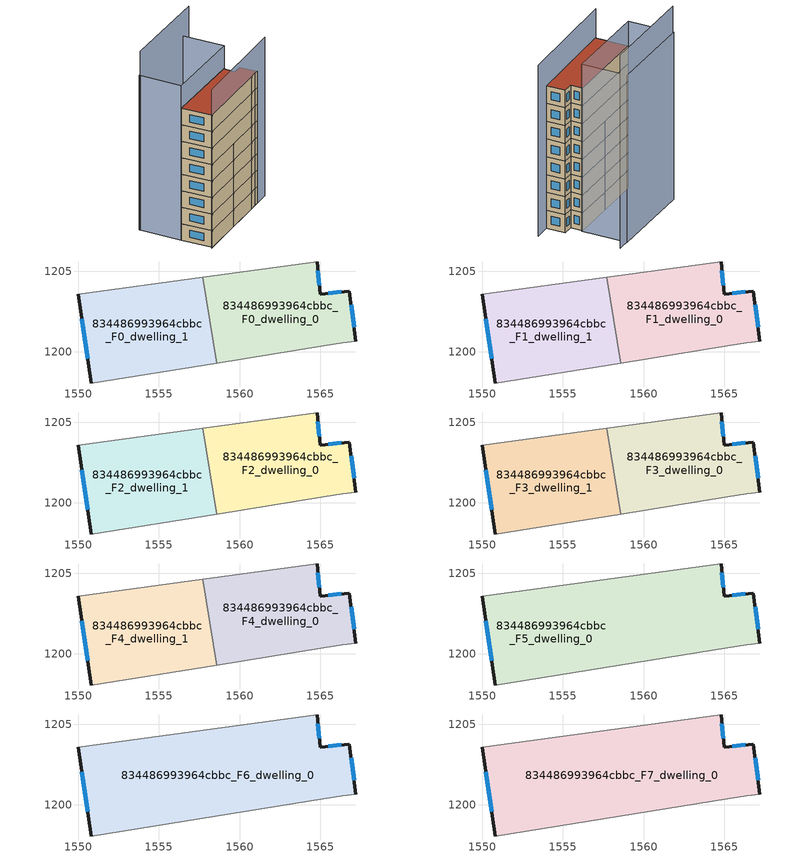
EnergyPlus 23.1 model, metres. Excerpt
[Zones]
834486993964cbbc_F0_dwelling_0
 floor ground (EU_floor_Construction): 1566.81,1203.77 1567.21,1200.66 1566.41,1200.57 1565.21,1200.37 1558.57,1199.31 1557.73,1204.61 1564.81,1205.57 1565.01,1203.57 z0
 wall outside (EU_wall_Construction): 1567.21,1200.66 1566.81,1203.77 1565.01,1203.57 1564.81,1205.57 z0:3
 wall adiabatic (EU_wall_Construction): 1558.57,1199.31 1565.21,1200.37 1566.41,1200.57 1567.21,1200.66 / 1564.81,1205.57 1557.73,1204.61 z0:3
 wall to 834486993964cbbc_F0_dwelling_1 (EU_wall_Construction): 1557.73,1204.61 1558.57,1199.31 z0:3
 window (EU_Window_Construction): 1564.95,1204.12 1564.86,1205.02 / 1566.31,1203.71 1565.5,1203.62 / 1567.1,1201.52 1566.92,1202.91 z0.83:2.17
834486993964cbbc_F0_dwelling_1
 floor ground (EU_floor_Construction): 1557.73,1204.61 1558.57,1199.31 1550.8,1198.07 1550,1203.57 z0
 wall outside (EU_wall_Construction): 1550,1203.57 1550.8,1198.07 z0:3
 wall adiabatic (EU_wall_Construction): 1550.8,1198.07 1558.57,1199.31 / 1557.73,1204.61 1550,1203.57 z0:3
 window (EU_Window_Construction): 1550.22,1202.06 1550.58,1199.58 z0.83:2.17
834486993964cbbc_F1_dwelling_0
 floor to 834486993964cbbc_F0_dwelling_0 (EU_floor_Construction): 1566.81,1203.77 1567.21,1200.66 1566.41,1200.57 1565.21,1200.37 1558.57,1199.31 1557.73,1204.61 1564.81,1205.57 1565.01,1203.57 z3
 wall outside (EU_wall_Construction): 1567.21,1200.66 1566.81,1203.77 1565.01,1203.57 1564.81,1205.57 z3:6
 wall adiabatic (EU_wall_Construction): 1558.57,1199.31 1565.21,1200.37 1566.41,1200.57 1567.21,1200.66 / 1564.81,1205.57 1557.73,1204.61 z3:6
 wall to 834486993964cbbc_F1_dwelling_1 (EU_wall_Construction): 1557.73,1204.61 1558.57,1199.31 z3:6
 window (EU_Window_Construction): 1564.95,1204.12 1564.86,1205.02 / 1566.31,1203.71 1565.5,1203.62 / 1567.1,1201.52 1566.92,1202.91 z3.83:5.17
834486993964cbbc_F1_dwelling_1
 floor to 834486993964cbbc_F0_dwelling_1 (EU_floor_Construction): 1557.73,1204.61 1558.57,1199.31 1550.8,1198.07 1550,1203.57 z3
 wall outside (EU_wall_Construction): 1550,1203.57 1550.8,1198.07 z3:6
 wall adiabatic (EU_wall_Construction): 1550.8,1198.07 1558.57,1199.31 / 1557.73,1204.61 1550,1203.57 z3:6
 window (EU_Window_Construction): 1550.22,1202.06 1550.58,1199.58 z3.83:5.17
834486993964cbbc_F2_dwelling_0
 floor to 834486993964cbbc_F1_dwelling_0 (EU_floor_Construction): 1566.81,1203.77 1567.21,1200.66 1566.41,1200.57 1565.21,1200.37 1558.57,1199.31 1557.73,1204.61 1564.81,1205.57 1565.01,1203.57 z6
 wall outside (EU_wall_Construction): 1567.21,1200.66 1566.81,1203.77 1565.01,1203.57 1564.81,1205.57 z6:9
 wall adiabatic (EU_wall_Construction): 1558.57,1199.31 1565.21,1200.37 1566.41,1200.57 1567.21,1200.66 / 1564.81,1205.57 1557.73,1204.61 z6:9
 wall to 834486993964cbbc_F2_dwelling_1 (EU_wall_Construction): 1557.73,1204.61 1558.57,1199.31 z6:9
 window (EU_Window_Construction): 1564.95,1204.12 1564.86,1205.02 / 1566.31,1203.71 1565.5,1203.62 / 1567.1,1201.52 1566.92,1202.91 z6.83:8.17
834486993964cbbc_F2_dwelling_1
 floor to 834486993964cbbc_F1_dwelling_1 (EU_floor_Construction): 1557.73,1204.61 1558.57,1199.31 1550.8,1198.07 1550,1203.57 z6
 wall outside (EU_wall_Construction): 1550,1203.57 1550.8,1198.07 z6:9
 wall adiabatic (EU_wall_Construction): 1550.8,1198.07 1558.57,1199.31 / 1557.73,1204.61 1550,1203.57 z6:9
 window (EU_Window_Construction): 1550.22,1202.06 1550.58,1199.58 z6.83:8.17
834486993964cbbc_F3_dwelling_0
 floor to 834486993964cbbc_F2_dwelling_0 (EU_floor_Construction): 1566.81,1203.77 1567.21,1200.66 1566.41,1200.57 1565.21,1200.37 1558.57,1199.31 1557.73,1204.61 1564.81,1205.57 1565.01,1203.57 z9
 wall outside (EU_wall_Construction): 1567.21,1200.66 1566.81,1203.77 1565.01,1203.57 1564.81,1205.57 z9:12
 wall adiabatic (EU_wall_Construction): 1558.57,1199.31 1565.21,1200.37 1566.41,1200.57 1567.21,1200.66 / 1564.81,1205.57 1557.73,1204.61 z9:12
 wall to 834486993964cbbc_F3_dwelling_1 (EU_wall_Construction): 1557.73,1204.61 1558.57,1199.31 z9:12
 window (EU_Window_Construction): 1564.95,1204.12 1564.86,1205.02 / 1566.31,1203.71 1565.5,1203.62 / 1567.1,1201.52 1566.92,1202.91 z9.83:11.17
834486993964cbbc_F3_dwelling_1
 floor to 834486993964cbbc_F2_dwelling_1 (EU_floor_Construction): 1557.73,1204.61 1558.57,1199.31 1550.8,1198.07 1550,1203.57 z9
 wall outside (EU_wall_Construction): 1550,1203.57 1550.8,1198.07 z9:12
 wall adiabatic (EU_wall_Construction): 1550.8,1198.07 1558.57,1199.31 / 1557.73,1204.61 1550,1203.57 z9:12
 window (EU_Window_Construction): 1550.22,1202.06 1550.58,1199.58 z9.83:11.17
834486993964cbbc_F4_dwelling_0
 floor to 834486993964cbbc_F3_dwelling_0 (EU_floor_Construction): 1566.81,1203.77 1567.21,1200.66 1566.41,1200.57 1565.21,1200.37 1558.57,1199.31 1557.73,1204.61 1564.81,1205.57 1565.01,1203.57 z12
 wall outside (EU_wall_Construction): 1567.21,1200.66 1566.81,1203.77 1565.01,1203.57 1564.81,1205.57 z12:15
 wall adiabatic (EU_wall_Construction): 1558.57,1199.31 1565.21,1200.37 1566.41,1200.57 1567.21,1200.66 / 1564.81,1205.57 1557.73,1204.61 z12:15
 wall to 834486993964cbbc_F4_dwelling_1 (EU_wall_Construction): 1557.73,1204.61 1558.57,1199.31 z12:15
 window (EU_Window_Construction): 1564.95,1204.12 1564.86,1205.02 / 1566.31,1203.71 1565.5,1203.62 / 1567.1,1201.52 1566.92,1202.91 z12.83:14.17
834486993964cbbc_F4_dwelling_1
 floor to 834486993964cbbc_F3_dwelling_1 (EU_floor_Construction): 1557.73,1204.61 1558.57,1199.31 1550.8,1198.07 1550,1203.57 z12
 wall outside (EU_wall_Construction): 1550,1203.57 1550.8,1198.07 z12:15
 wall adiabatic (EU_wall_Construction): 1550.8,1198.07 1558.57,1199.31 / 1557.73,1204.61 1550,1203.57 z12:15
 window (EU_Window_Construction): 1550.22,1202.06 1550.58,1199.58 z12.83:14.17
834486993964cbbc_F5_dwelling_0
 floor to 834486993964cbbc_F4_dwelling_0 (EU_floor_Construction): 1566.81,1203.77 1567.21,1200.66 1566.41,1200.57 1565.21,1200.36 1558.57,1199.31 1557.73,1204.61 1564.81,1205.57 1565.01,1203.57 z15
 floor to 834486993964cbbc_F4_dwelling_1 (EU_floor_Construction): 1557.73,1204.61 1558.57,1199.31 1550.8,1198.07 1550,1203.57 z15
 wall outside (EU_wall_Construction): 1550,1203.57 1550.8,1198.07 / 1567.21,1200.66 1566.81,1203.77 1565.01,1203.57 1564.81,1205.57 z15:18
 wall adiabatic (EU_wall_Construction): 1550.8,1198.07 1565.21,1200.37 1566.41,1200.57 1567.21,1200.66 / 1564.81,1205.57 1550,1203.57 z15:18
 window (EU_Window_Construction): 1550.22,1202.06 1550.58,1199.58 / 1564.95,1204.12 1564.86,1205.02 / 1566.31,1203.71 1565.5,1203.62 / 1567.1,1201.52 1566.92,1202.91 z15.83:17.17
834486993964cbbc_F6_dwelling_0
 floor to 834486993964cbbc_F5_dwelling_0 (EU_floor_Construction): 1566.81,1203.77 1567.21,1200.66 1566.41,1200.57 1565.21,1200.37 1550.8,1198.07 1550,1203.57 1564.81,1205.57 1565.01,1203.57 z18
 wall outside (EU_wall_Construction): 1550,1203.57 1550.8,1198.07 / 1567.21,1200.66 1566.81,1203.77 1565.01,1203.57 1564.81,1205.57 z18:21
 wall adiabatic (EU_wall_Construction): 1550.8,1198.07 1565.21,1200.37 1566.41,1200.57 1567.21,1200.66 / 1564.81,1205.57 1550,1203.57 z18:21
 window (EU_Window_Construction): 1550.22,1202.06 1550.58,1199.58 / 1564.95,1204.12 1564.86,1205.02 / 1566.31,1203.71 1565.5,1203.62 / 1567.1,1201.52 1566.92,1202.91 z18.83:20.17
834486993964cbbc_F7_dwelling_0
 floor to 834486993964cbbc_F6_dwelling_0 (EU_floor_Construction): 1566.81,1203.77 1567.21,1200.66 1566.41,1200.57 1565.21,1200.37 1550.8,1198.07 1550,1203.57 1564.81,1205.57 1565.01,1203.57 z21
 wall outside (EU_wall_Construction): 1550,1203.57 1550.8,1198.07 / 1567.21,1200.66 1566.81,1203.77 1565.01,1203.57 1564.81,1205.57 z21:24
 wall adiabatic (EU_wall_Construction): 1550.8,1198.07 1565.21,1200.37 1566.41,1200.57 1567.21,1200.66 / 1564.81,1205.57 1550,1203.57 z21:24
 window (EU_Window_Construction): 1550.22,1202.06 1550.58,1199.58 / 1564.95,1204.12 1564.86,1205.02 / 1566.31,1203.71 1565.5,1203.62 / 1567.1,1201.52 1566.92,1202.91 z21.83:23.17
 roof outside (EU_roof_Construction): 1567.21,1200.66 1566.81,1203.77 1565.01,1203.57 1564.81,1205.57 1550,1203.57 1550.8,1198.07 1565.21,1200.37 1566.41,1200.57 z24
shading: 1550.54,1198.03 1569.98,1201.14 z0:28.8; 1565.04,1205.6 1549.99,1203.57 / 1549.99,1203.57 1548.98,1211.05 / 1548.98,1211.05 1564.03,1213.08 / 1564.03,1213.08 1565.04,1205.6 z0:28.1; 1566.11,1213.29 1549,1210.88 z0:32.5
[Building]
EU S2 Campaign: North Axis=0; Terrain=City; Solar Distribution=FullExterior
[Site:Location]
Lyon-Bron: Latitude=45.75; Longitude=5; Time Zone=1; Elevation=198
[SizingPeriod:WeatherFileDays]
AnnualSizingPeriod: Begin Month=1; Begin Day of Month=1; End Month=12; End Day of Month=31; Day of Week for Start Day=Monday; Use Weather File Daylight Saving Period=No; Use Weather File Rain and Snow Indicators=No
[MATERIAL]
EU_InternalMass_Material: Roughness=MediumRough; Thickness=0.1; Conductivity=1; Density=1800; Specific Heat=900; Thermal Absorptance=0.9; Solar Absorptance=0.7; Visible Absorptance=0.7
[MATERIAL:NOMASS] Roughness=MediumRough; Thermal Absorptance=0.9; Solar Absorptance=0.7; Visible Absorptance=0.7
Name | Thermal Resistance
EU_wall_NoMass | 0.87146
EU_roof_NoMass | 0.842276
EU_floor_NoMass | 0.496999
[WINDOWMATERIAL:SIMPLEGLAZINGSYSTEM]
EU_Window_SimpleGlazing: UFactor=2.2525; Solar Heat Gain Coefficient=0.76; Visible Transmittance=0.76
[CONSTRUCTION]
EU_wall_Construction: EU_wall_NoMass
EU_roof_Construction: EU_roof_NoMass
EU_floor_Construction: EU_floor_NoMass
EU_Window_Construction: EU_Window_SimpleGlazing
EU_InternalMass_Construction: EU_InternalMass_Material
[ZONE] Type=1; Multiplier=1; Ceiling Height=autocalculate; Floor Area=autocalculate; Part of Total Floor Area=Yes
Name | Volume
834486993964cbbc_F0_dwelling_0 | 128.522
834486993964cbbc_F1_dwelling_0; 834486993964cbbc_F2_dwelling_0; 834486993964cbbc_F3_dwelling_0; 834486993964cbbc_F4_dwelling_0 | 128.521
834486993964cbbc_F5_dwelling_0 | 257.038
834486993964cbbc_F6_dwelling_0; 834486993964cbbc_F7_dwelling_0 | 257.04
834486993964cbbc_F0_dwelling_1; 834486993964cbbc_F1_dwelling_1; 834486993964cbbc_F2_dwelling_1; 834486993964cbbc_F3_dwelling_1; 834486993964cbbc_F4_dwelling_1 | 128.527
[INTERNALMASS] Construction=EU_InternalMass_Construction
Name | Zone or ZoneList | Surface Area
834486993964cbbc_F0_dwelling_0_EU_InternalMass | 834486993964cbbc_F0_dwelling_0 | 42.8406
834486993964cbbc_F0_dwelling_1_EU_InternalMass | 834486993964cbbc_F0_dwelling_1 | 42.8421
834486993964cbbc_F1_dwelling_0_EU_InternalMass | 834486993964cbbc_F1_dwelling_0 | 42.8406
834486993964cbbc_F1_dwelling_1_EU_InternalMass | 834486993964cbbc_F1_dwelling_1 | 42.8421
834486993964cbbc_F2_dwelling_0_EU_InternalMass | 834486993964cbbc_F2_dwelling_0 | 42.8406
834486993964cbbc_F2_dwelling_1_EU_InternalMass | 834486993964cbbc_F2_dwelling_1 | 42.8421
834486993964cbbc_F3_dwelling_0_EU_InternalMass | 834486993964cbbc_F3_dwelling_0 | 42.8406
834486993964cbbc_F3_dwelling_1_EU_InternalMass | 834486993964cbbc_F3_dwelling_1 | 42.8421
834486993964cbbc_F4_dwelling_0_EU_InternalMass | 834486993964cbbc_F4_dwelling_0 | 42.8406
834486993964cbbc_F4_dwelling_1_EU_InternalMass | 834486993964cbbc_F4_dwelling_1 | 42.8421
834486993964cbbc_F5_dwelling_0_EU_InternalMass | 834486993964cbbc_F5_dwelling_0 | 85.6799
834486993964cbbc_F6_dwelling_0_EU_InternalMass | 834486993964cbbc_F6_dwelling_0 | 85.6799
834486993964cbbc_F7_dwelling_0_EU_InternalMass | 834486993964cbbc_F7_dwelling_0 | 85.6799
[OTHEREQUIPMENT] Fuel Type=Electricity; Design Level Calculation Method=Watts/Area; Power per Zone Floor Area=1; Fraction Latent=0; Fraction Radiant=0; Fraction Lost=0; Carbon Dioxide Generation Rate=0; EndUse Subcategory=EU_Step8_InternalGains
Name | Zone or ZoneList or Space or SpaceList | Schedule
EU_Step8_InternalGain_834486993964cbbc_F0_dwelling_0_f000 | 834486993964cbbc_F0_dwelling_0 | EU_Step8_GainSchedule_834486993964cbbc_F0_dwelling_0_f000
EU_Step8_InternalGain_834486993964cbbc_F0_dwelling_1_f000 | 834486993964cbbc_F0_dwelling_1 | EU_Step8_GainSchedule_834486993964cbbc_F0_dwelling_1_f000
EU_Step8_InternalGain_834486993964cbbc_F1_dwelling_0_f000 | 834486993964cbbc_F1_dwelling_0 | EU_Step8_GainSchedule_834486993964cbbc_F1_dwelling_0_f000
EU_Step8_InternalGain_834486993964cbbc_F1_dwelling_1_f000 | 834486993964cbbc_F1_dwelling_1 | EU_Step8_GainSchedule_834486993964cbbc_F1_dwelling_1_f000
EU_Step8_InternalGain_834486993964cbbc_F2_dwelling_0_f000 | 834486993964cbbc_F2_dwelling_0 | EU_Step8_GainSchedule_834486993964cbbc_F2_dwelling_0_f000
EU_Step8_InternalGain_834486993964cbbc_F2_dwelling_1_f000 | 834486993964cbbc_F2_dwelling_1 | EU_Step8_GainSchedule_834486993964cbbc_F2_dwelling_1_f000
EU_Step8_InternalGain_834486993964cbbc_F3_dwelling_0_f000 | 834486993964cbbc_F3_dwelling_0 | EU_Step8_GainSchedule_834486993964cbbc_F3_dwelling_0_f000
EU_Step8_InternalGain_834486993964cbbc_F3_dwelling_1_f000 | 834486993964cbbc_F3_dwelling_1 | EU_Step8_GainSchedule_834486993964cbbc_F3_dwelling_1_f000
EU_Step8_InternalGain_834486993964cbbc_F4_dwelling_0_f000 | 834486993964cbbc_F4_dwelling_0 | EU_Step8_GainSchedule_834486993964cbbc_F4_dwelling_0_f000
EU_Step8_InternalGain_834486993964cbbc_F4_dwelling_1_f000 | 834486993964cbbc_F4_dwelling_1 | EU_Step8_GainSchedule_834486993964cbbc_F4_dwelling_1_f000
EU_Step8_InternalGain_834486993964cbbc_F5_dwelling_0_f000 | 834486993964cbbc_F5_dwelling_0 | EU_Step8_GainSchedule_834486993964cbbc_F5_dwelling_0_f000
EU_Step8_InternalGain_834486993964cbbc_F6_dwelling_0_f000 | 834486993964cbbc_F6_dwelling_0 | EU_Step8_GainSchedule_834486993964cbbc_F6_dwelling_0_f000
EU_Step8_InternalGain_834486993964cbbc_F7_dwelling_0_f000 | 834486993964cbbc_F7_dwelling_0 | EU_Step8_GainSchedule_834486993964cbbc_F7_dwelling_0_f000
[ZONEVENTILATION:DESIGNFLOWRATE] Schedule=EU_AlwaysOn; Design Flow Rate Calculation Method=AirChanges/Hour; Air Changes per Hour=0.425; Ventilation Type=Natural; Fan Pressure Rise=0; Fan Total Efficiency=1; Constant Term Coefficient=1; Temperature Term Coefficient=0; Velocity Term Coefficient=0; Velocity Squared Term Coefficient=0; Minimum Indoor Temperature=-100; Maximum Indoor Temperature=100; Delta Temperature=-100; Minimum Outdoor Temperature=-100; Maximum Outdoor Temperature=100; Maximum Wind Speed=40
Name | Zone or ZoneList or Space or SpaceList
EU_ConstantAir_834486993964cbbc_F0_dwelling_0 | 834486993964cbbc_F0_dwelling_0
EU_ConstantAir_834486993964cbbc_F0_dwelling_1 | 834486993964cbbc_F0_dwelling_1
EU_ConstantAir_834486993964cbbc_F1_dwelling_0 | 834486993964cbbc_F1_dwelling_0
EU_ConstantAir_834486993964cbbc_F1_dwelling_1 | 834486993964cbbc_F1_dwelling_1
EU_ConstantAir_834486993964cbbc_F2_dwelling_0 | 834486993964cbbc_F2_dwelling_0
EU_ConstantAir_834486993964cbbc_F2_dwelling_1 | 834486993964cbbc_F2_dwelling_1
EU_ConstantAir_834486993964cbbc_F3_dwelling_0 | 834486993964cbbc_F3_dwelling_0
EU_ConstantAir_834486993964cbbc_F3_dwelling_1 | 834486993964cbbc_F3_dwelling_1
EU_ConstantAir_834486993964cbbc_F4_dwelling_0 | 834486993964cbbc_F4_dwelling_0
EU_ConstantAir_834486993964cbbc_F4_dwelling_1 | 834486993964cbbc_F4_dwelling_1
EU_ConstantAir_834486993964cbbc_F5_dwelling_0 | 834486993964cbbc_F5_dwelling_0
EU_ConstantAir_834486993964cbbc_F6_dwelling_0 | 834486993964cbbc_F6_dwelling_0
EU_ConstantAir_834486993964cbbc_F7_dwelling_0 | 834486993964cbbc_F7_dwelling_0
[HVACTEMPLATE:THERMOSTAT] Constant Heating Setpoint=20; Constant Cooling Setpoint=50
EU_HeatOnly_834486993964cbbc_F0_dwelling_0; EU_HeatOnly_834486993964cbbc_F0_dwelling_1; EU_HeatOnly_834486993964cbbc_F1_dwelling_0; EU_HeatOnly_834486993964cbbc_F1_dwelling_1; EU_HeatOnly_834486993964cbbc_F2_dwelling_0; EU_HeatOnly_834486993964cbbc_F2_dwelling_1; EU_HeatOnly_834486993964cbbc_F3_dwelling_0; EU_HeatOnly_834486993964cbbc_F3_dwelling_1; EU_HeatOnly_834486993964cbbc_F4_dwelling_0; EU_HeatOnly_834486993964cbbc_F4_dwelling_1; EU_HeatOnly_834486993964cbbc_F5_dwelling_0; EU_HeatOnly_834486993964cbbc_F6_dwelling_0; EU_HeatOnly_834486993964cbbc_F7_dwelling_0
[HVACTEMPLATE:ZONE:IDEALLOADSAIRSYSTEM] System Availability Schedule=EU_AlwaysOn; Maximum Heating Supply Air Temperature=50; Minimum Cooling Supply Air Temperature=13; Maximum Heating Supply Air Humidity Ratio=0.0156; Minimum Cooling Supply Air Humidity Ratio=0.0077; Heating Limit=NoLimit; Cooling Limit=NoLimit; Heating Availability Schedule=EU_AlwaysOn; Cooling Availability Schedule=EU_CoolingOff; Dehumidification Control Type=ConstantSensibleHeatRatio; Cooling Sensible Heat Ratio=0.7; Dehumidification Setpoint=60; Humidification Control Type=None; Humidification Setpoint=30; Outdoor Air Method=None; Outdoor Air Flow Rate per Person=0.00944; Outdoor Air Flow Rate per Zone Floor Area=0; Outdoor Air Flow Rate per Zone=0; Demand Controlled Ventilation Type=None; Outdoor Air Economizer Type=NoEconomizer; Heat Recovery Type=None; Sensible Heat Recovery Effectiveness=0.7; Latent Heat Recovery Effectiveness=0.65
Name | Template Thermostat
834486993964cbbc_F0_dwelling_0 | EU_HeatOnly_834486993964cbbc_F0_dwelling_0
834486993964cbbc_F0_dwelling_1 | EU_HeatOnly_834486993964cbbc_F0_dwelling_1
834486993964cbbc_F1_dwelling_0 | EU_HeatOnly_834486993964cbbc_F1_dwelling_0
834486993964cbbc_F1_dwelling_1 | EU_HeatOnly_834486993964cbbc_F1_dwelling_1
834486993964cbbc_F2_dwelling_0 | EU_HeatOnly_834486993964cbbc_F2_dwelling_0
834486993964cbbc_F2_dwelling_1 | EU_HeatOnly_834486993964cbbc_F2_dwelling_1
834486993964cbbc_F3_dwelling_0 | EU_HeatOnly_834486993964cbbc_F3_dwelling_0
834486993964cbbc_F3_dwelling_1 | EU_HeatOnly_834486993964cbbc_F3_dwelling_1
834486993964cbbc_F4_dwelling_0 | EU_HeatOnly_834486993964cbbc_F4_dwelling_0
834486993964cbbc_F4_dwelling_1 | EU_HeatOnly_834486993964cbbc_F4_dwelling_1
834486993964cbbc_F5_dwelling_0 | EU_HeatOnly_834486993964cbbc_F5_dwelling_0
834486993964cbbc_F6_dwelling_0 | EU_HeatOnly_834486993964cbbc_F6_dwelling_0
834486993964cbbc_F7_dwelling_0 | EU_HeatOnly_834486993964cbbc_F7_dwelling_0
[SIZING:ZONE] Zone Cooling Design Supply Air Temperature Input Method=SupplyAirTemperature; Zone Cooling Design Supply Air Temperature=13; Zone Heating Design Supply Air Temperature Input Method=SupplyAirTemperature; Zone Heating Design Supply Air Temperature=50; Zone Cooling Design Supply Air Humidity Ratio=0.008; Zone Heating Design Supply Air Humidity Ratio=0.008; Cooling Design Air Flow Method=DesignDay; Cooling Design Air Flow Rate=0; Cooling Minimum Air Flow per Zone Floor Area=0.000762; Cooling Minimum Air Flow=0; Cooling Minimum Air Flow Fraction=0.2; Heating Design Air Flow Method=DesignDay; Heating Design Air Flow Rate=0; Heating Maximum Air Flow per Zone Floor Area=0.002032; Heating Maximum Air Flow=0.141576; Heating Maximum Air Flow Fraction=0.3; Account for Dedicated Outdoor Air System=No; Dedicated Outdoor Air System Control Strategy=NeutralSupplyAir; Dedicated Outdoor Air Low Setpoint Temperature for Design=autosize; Dedicated Outdoor Air High Setpoint Temperature for Design=autosize; Zone Load Sizing Method=Sensible Load Only No Latent Load; Zone Latent Cooling Design Supply Air Humidity Ratio Input Method=HumidityRatioDifference; Zone Cooling Design Supply Air Humidity Ratio Difference=0.005; Zone Latent Heating Design Supply Air Humidity Ratio Input Method=HumidityRatioDifference; Zone Humidification Design Supply Air Humidity Ratio Difference=0.005
834486993964cbbc_F0_dwelling_0; 834486993964cbbc_F0_dwelling_1; 834486993964cbbc_F1_dwelling_0; 834486993964cbbc_F1_dwelling_1; 834486993964cbbc_F2_dwelling_0; 834486993964cbbc_F2_dwelling_1; 834486993964cbbc_F3_dwelling_0; 834486993964cbbc_F3_dwelling_1; 834486993964cbbc_F4_dwelling_0; 834486993964cbbc_F4_dwelling_1; 834486993964cbbc_F5_dwelling_0; 834486993964cbbc_F6_dwelling_0; 834486993964cbbc_F7_dwelling_0
[SCHEDULE:CONSTANT]
Name | Hourly Value
EU_AlwaysOn | 1
EU_CoolingOff | 0
[SCHEDULE:FILE] Column Number=1; Rows to Skip at Top=0; Number of Hours of Data=8760; Column Separator=Comma; Interpolate to Timestep=No; Minutes per Item=60; Adjust Schedule for Daylight Savings=Yes
Name | File
EU_Step8_GainSchedule_834486993964cbbc_F0_dwelling_0_f000 | ../../schedules/834486993964cbbc/834486993964cbbc_F0_dwelling_0_f000_gain.csv
EU_Step8_GainSchedule_834486993964cbbc_F0_dwelling_1_f000 | ../../schedules/834486993964cbbc/834486993964cbbc_F0_dwelling_1_f000_gain.csv
EU_Step8_GainSchedule_834486993964cbbc_F1_dwelling_0_f000 | ../../schedules/834486993964cbbc/834486993964cbbc_F1_dwelling_0_f000_gain.csv
EU_Step8_GainSchedule_834486993964cbbc_F1_dwelling_1_f000 | ../../schedules/834486993964cbbc/834486993964cbbc_F1_dwelling_1_f000_gain.csv
EU_Step8_GainSchedule_834486993964cbbc_F2_dwelling_0_f000 | ../../schedules/834486993964cbbc/834486993964cbbc_F2_dwelling_0_f000_gain.csv
EU_Step8_GainSchedule_834486993964cbbc_F2_dwelling_1_f000 | ../../schedules/834486993964cbbc/834486993964cbbc_F2_dwelling_1_f000_gain.csv
EU_Step8_GainSchedule_834486993964cbbc_F3_dwelling_0_f000 | ../../schedules/834486993964cbbc/834486993964cbbc_F3_dwelling_0_f000_gain.csv
EU_Step8_GainSchedule_834486993964cbbc_F3_dwelling_1_f000 | ../../schedules/834486993964cbbc/834486993964cbbc_F3_dwelling_1_f000_gain.csv
EU_Step8_GainSchedule_834486993964cbbc_F4_dwelling_0_f000 | ../../schedules/834486993964cbbc/834486993964cbbc_F4_dwelling_0_f000_gain.csv
EU_Step8_GainSchedule_834486993964cbbc_F4_dwelling_1_f000 | ../../schedules/834486993964cbbc/834486993964cbbc_F4_dwelling_1_f000_gain.csv
EU_Step8_GainSchedule_834486993964cbbc_F5_dwelling_0_f000 | ../../schedules/834486993964cbbc/834486993964cbbc_F5_dwelling_0_f000_gain.csv
EU_Step8_GainSchedule_834486993964cbbc_F6_dwelling_0_f000 | ../../schedules/834486993964cbbc/834486993964cbbc_F6_dwelling_0_f000_gain.csv
EU_Step8_GainSchedule_834486993964cbbc_F7_dwelling_0_f000 | ../../schedules/834486993964cbbc/834486993964cbbc_F7_dwelling_0_f000_gain.csv
